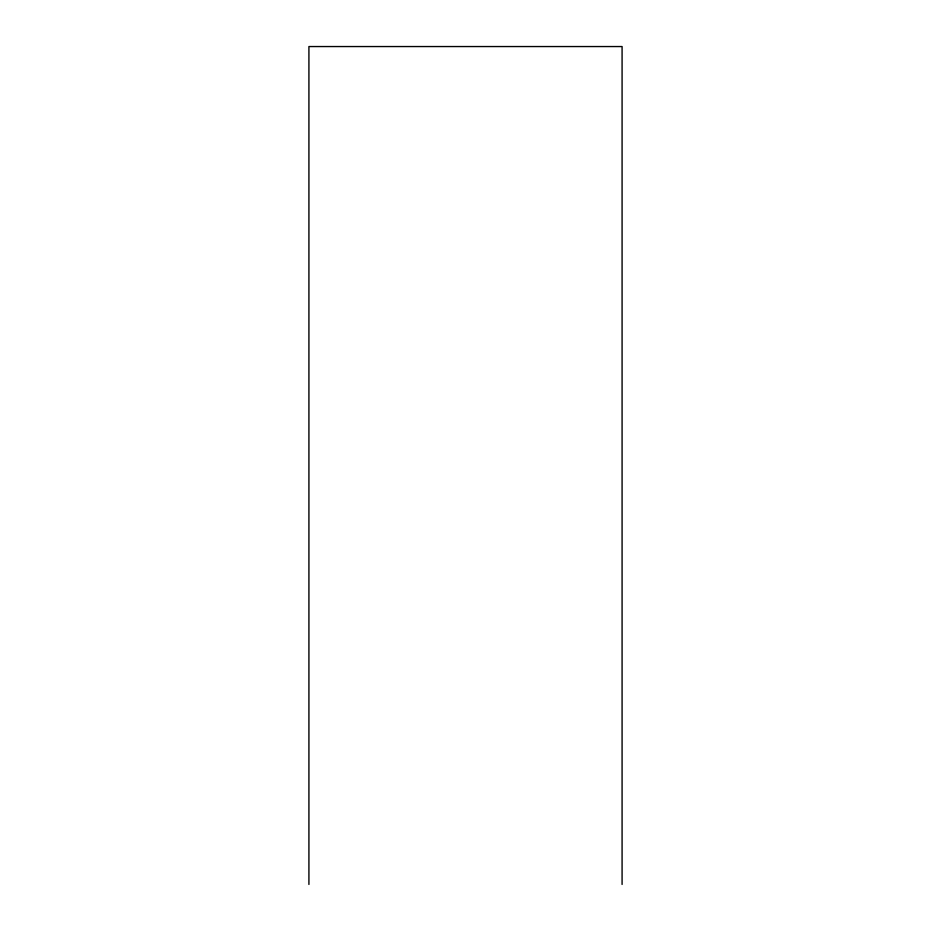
<?xml version="1.0" encoding="UTF-8"?>
<svg xmlns="http://www.w3.org/2000/svg" width="931" height="931" viewBox="0 0 931 931"><rect width="100%" height="100%" fill="white"/><g stroke="black" fill="none" stroke-linecap="round" stroke-linejoin="round"><path stroke-width="1.4" d="M622.083 884.45L622.083 46.55L308.917 46.55L308.917 884.45"/></g></svg>
